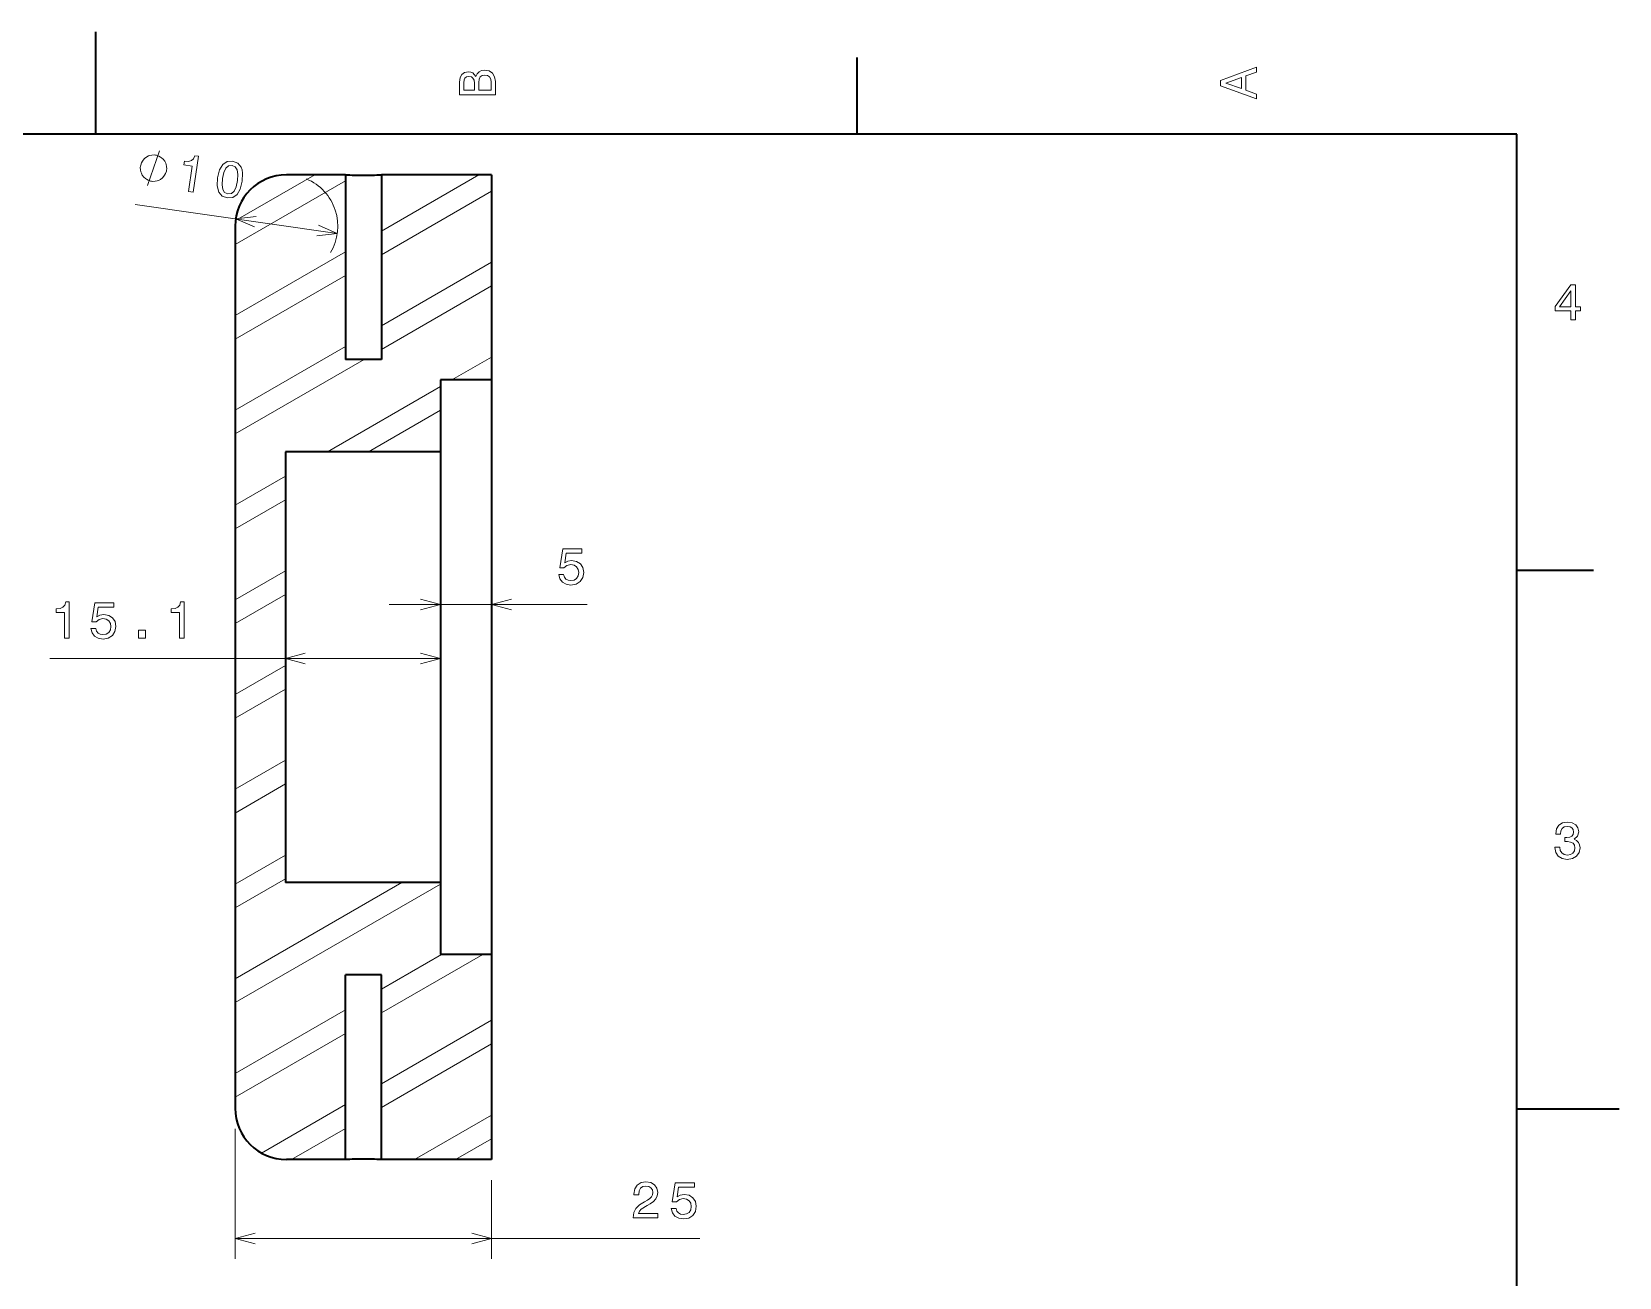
# Model space of a CAD drawing. Extents: x 0 to 297, y 0 to 210.
# Drawn here: x 142.2 to 297, y 88.6 to 210 of the extents above; entities that cross this region are included whole.
import ezdxf

# ---------------------------------------------------------------- set-up
doc = ezdxf.new("R2010")
doc.units = 0

msp = doc.modelspace()

# ---------------------------------------------------------------- linework, layer by layer
at = {"color": 7, "lineweight": 35, "ltscale": 0.25}
for p, q in [((148.5, 200), (148.5, 210)), ((287, 105), (297, 105))]:
    msp.add_line(p, q, dxfattribs=at)
at = {"color": 7, "lineweight": 35, "ltscale": 0.1875}
for p, q in [((222.699997, 200), (222.699997, 207.5)), ((287, 157.5), (294.5, 157.5))]:
    msp.add_line(p, q, dxfattribs=at)
at = {"color": 7, "lineweight": 35}
for p, q in [((287, 200), (10, 200)), ((287, 10), (287, 200)), ((187.071655, 196.051544), (187.071655, 176.051544)), ((162.071655, 191.051544), (162.071655, 105.051544)), ((187.071655, 176.051544), (187.071655, 134.627625)), ((166.971619, 169.051544), (166.971619, 127.051544)), ((182.071655, 169.051544), (182.071655, 137.983612)), ((187.071655, 120.051544), (187.071655, 100.051544))]:
    msp.add_line(p, q, dxfattribs=at)
at = {"color": 7, "lineweight": 13, "ltscale": 0.310326}
for p, q in [((162.071655, 189.260544), (172.821655, 195.467072)), ((176.321655, 188.250183), (187.071655, 194.456696)), ((162.071655, 182.332336), (172.821655, 188.538864)), ((176.321655, 181.321991), (187.071655, 187.528503)), ((162.071655, 180.022949), (172.821655, 186.229462)), ((176.321655, 179.012573), (187.071655, 185.219101)), ((162.071655, 173.094742), (172.821655, 179.301254)), ((162.071655, 108.431511), (172.821655, 114.638031)), ((176.321655, 107.421143), (187.071655, 113.627663)), ((162.071655, 106.122108), (172.821655, 112.328629)), ((176.321655, 105.11174), (187.071655, 111.31826))]:
    msp.add_line(p, q, dxfattribs=at)
at = {"color": 7, "lineweight": 13, "ltscale": 0.223214}
msp.add_line((162.101624, 191.587265), (169.833984, 196.051544), dxfattribs=at)
at = {"color": 7, "lineweight": 35, "ltscale": 0.14375}
for p, q in [((172.821655, 196.051544), (167.071655, 196.051544)), ((172.821655, 100.051544), (167.071655, 100.051544))]:
    msp.add_line(p, q, dxfattribs=at)
at = {"color": 7, "lineweight": 35, "ltscale": 0.450014}
for p, q in [((172.821655, 196.052094), (172.821655, 178.051544)), ((176.321655, 196.052094), (176.321655, 178.051544)), ((172.821655, 100.050995), (172.821655, 118.051544)), ((176.321655, 100.050995), (176.321655, 118.051544))]:
    msp.add_line(p, q, dxfattribs=at)
at = {"color": 7, "lineweight": 13, "ltscale": 0.274601}
msp.add_line((176.321655, 190.559586), (185.834106, 196.051605), dxfattribs=at)
at = {"color": 7, "lineweight": 35, "ltscale": 0.26875}
for p, q in [((187.071655, 196.051544), (176.321655, 196.051544)), ((187.071655, 100.051544), (176.321655, 100.051544))]:
    msp.add_line(p, q, dxfattribs=at)
at = {"color": 7, "lineweight": 13, "ltscale": 0.497901}
msp.add_line((152.306885, 193.170425), (172.020935, 190.341278), dxfattribs=at)
at = {"color": 7, "lineweight": 13, "ltscale": 0.363311}
msp.add_line((162.071655, 170.785339), (174.657104, 178.051544), dxfattribs=at)
at = {"color": 7, "lineweight": 35, "ltscale": 0.0875}
for p, q in [((176.321655, 178.051544), (172.821655, 178.051544)), ((176.321655, 118.051544), (172.821655, 118.051544))]:
    msp.add_line(p, q, dxfattribs=at)
at = {"color": 7, "lineweight": 13, "ltscale": 0.111967}
msp.add_line((183.192993, 176.051544), (187.071655, 178.290894), dxfattribs=at)
at = {"color": 7, "lineweight": 13, "ltscale": 0.317631}
msp.add_line((171.068604, 169.051544), (182.071655, 175.404144), dxfattribs=at)
at = {"color": 7, "lineweight": 35, "ltscale": 0.125}
for p, q in [((187.071655, 176.051544), (182.071655, 176.051544)), ((187.071655, 120.051544), (182.071655, 120.051544))]:
    msp.add_line(p, q, dxfattribs=at)
at = {"color": 7, "lineweight": 35, "ltscale": 0.175}
for p, q in [((182.071655, 176.051544), (182.071655, 169.051544)), ((182.071655, 127.051544), (182.071655, 120.051544))]:
    msp.add_line(p, q, dxfattribs=at)
at = {"color": 7, "lineweight": 13, "ltscale": 0.20216}
msp.add_line((175.068604, 169.051544), (182.071655, 173.094742), dxfattribs=at)
at = {"color": 7, "lineweight": 35, "ltscale": 0.377501}
for p, q in [((182.071655, 169.051544), (166.971619, 169.051544)), ((182.071655, 127.051544), (166.971619, 127.051544))]:
    msp.add_line(p, q, dxfattribs=at)
at = {"color": 7, "lineweight": 13, "ltscale": 0.14145}
for p, q in [((162.071655, 163.857132), (166.971619, 166.686157)), ((162.071655, 161.547729), (166.971619, 164.376755)), ((162.071655, 154.619537), (166.971619, 157.448547)), ((162.071655, 152.310135), (166.971619, 155.139145)), ((162.071655, 145.381927), (166.971619, 148.210938)), ((162.071655, 143.072525), (166.971619, 145.90155)), ((162.071655, 136.144318), (166.971619, 138.973343)), ((162.071655, 133.834915), (166.971619, 136.66394)), ((162.071655, 126.906723), (166.971619, 129.735733)), ((162.071655, 124.597321), (166.971619, 127.426331))]:
    msp.add_line(p, q, dxfattribs=at)
at = {"color": 7, "lineweight": 13, "ltscale": 0.482884}
msp.add_line((177.071655, 154.160858), (196.387024, 154.160858), dxfattribs=at)
at = {"color": 7, "lineweight": 13}
for p, q in [((144.002625, 148.893631), (182.071655, 148.893631)), ((162.071655, 115.359711), (182.071655, 126.906723)), ((162.071655, 92.358635), (207.353882, 92.358635))]:
    msp.add_line(p, q, dxfattribs=at)
at = {"color": 7, "lineweight": 35, "ltscale": 0.273302}
msp.add_line((182.071655, 137.983612), (182.071655, 127.051544), dxfattribs=at)
at = {"color": 7, "lineweight": 35, "ltscale": 0.364402}
msp.add_line((187.071655, 134.627625), (187.071655, 120.051544), dxfattribs=at)
at = {"color": 7, "lineweight": 13, "ltscale": 0.469122}
msp.add_line((162.071655, 117.669113), (178.32251, 127.051544), dxfattribs=at)
at = {"color": 7, "lineweight": 13, "ltscale": 0.285109}
msp.add_line((176.321655, 114.34935), (186.19812, 120.051544), dxfattribs=at)
at = {"color": 7, "lineweight": 13, "ltscale": 0.169639}
msp.add_line((176.321655, 116.658752), (182.19812, 120.051544), dxfattribs=at)
at = {"color": 7, "lineweight": 13, "ltscale": 0.236004}
msp.add_line((164.64624, 100.680359), (172.821655, 105.400421), dxfattribs=at)
at = {"color": 7, "lineweight": 13, "ltscale": 0.216926}
msp.add_line((179.557129, 100.051544), (187.071655, 104.39006), dxfattribs=at)
at = {"color": 7, "lineweight": 13, "ltscale": 0.317323}
msp.add_line((162.071655, 103.051544), (162.071655, 90.358635), dxfattribs=at)
at = {"color": 7, "lineweight": 13, "ltscale": 0.151977}
msp.add_line((167.557007, 100.051498), (172.821655, 103.091019), dxfattribs=at)
at = {"color": 7, "lineweight": 13, "ltscale": 0.101456}
msp.add_line((183.557129, 100.051544), (187.071655, 102.080658), dxfattribs=at)
at = {"color": 7, "lineweight": 13, "ltscale": 0.192323}
msp.add_line((187.071655, 98.051544), (187.071655, 90.358635), dxfattribs=at)
at = {"color": 7, "lineweight": 13}
for points in [[(185.542007, 205.630417), (185.249496, 205.983429), (185.052811, 206.074219), (184.81073, 206.104477), (184.432495, 206.03891), (184.160156, 205.842224), (183.993729, 205.524506), (183.933212, 205.080704), (183.933212, 203.835022), (187.433212, 203.835022), (187.433212, 205.151306), (187.36261, 205.620331), (187.155838, 205.968307), (186.828018, 206.185165), (186.384216, 206.260818), (186.08667, 206.215424), (185.839554, 206.094391), (185.65799, 205.897705)], [(261.633209, 203.466858), (261.633209, 203.930847), (260.604401, 204.298996), (260.604401, 205.695969), (261.633209, 206.064133), (261.633209, 206.538193), (258.128174, 205.257217), (258.128174, 204.742798)], [(185.385666, 204.984879), (185.385666, 204.298996), (184.351807, 204.298996), (184.351807, 205.025223), (184.382065, 205.297562), (184.472839, 205.489197), (184.629181, 205.605194), (184.86116, 205.645538), (185.093155, 205.600143), (185.254532, 205.479111), (185.355408, 205.272339)], [(187.014618, 205.095825), (187.014618, 204.298996), (185.809296, 204.298996), (185.809296, 205.050446), (185.844589, 205.368164), (185.9505, 205.595108), (186.132065, 205.731277), (186.394302, 205.776657), (186.671692, 205.731277), (186.863327, 205.605194), (186.979324, 205.393372)], [(260.17572, 204.460388), (258.632477, 205), (260.17572, 205.539627)], [(155.380249, 196.517792), (155.39679, 196.63327), (155.372192, 196.872528), (155.339355, 197.054031), (155.298157, 197.177811), (155.20752, 197.367615), (155.059204, 197.565689), (154.902527, 197.706024), (154.795349, 197.78035), (154.630371, 197.862946), (154.407715, 197.953842), (154.292236, 197.970413), (154.176758, 197.986984), (153.9375, 197.962387), (153.755981, 197.929504), (153.632202, 197.888336), (153.442383, 197.797714), (153.244324, 197.649353), (153.104004, 197.492691), (153.029663, 197.385498), (152.947083, 197.220551), (152.856201, 196.997879), (152.8396, 196.882385), (152.823059, 196.766907), (152.847656, 196.527649), (152.880493, 196.346146), (152.921692, 196.222382), (153.012329, 196.032578), (153.160645, 195.834488), (153.317322, 195.694153), (153.4245, 195.619843), (153.589478, 195.537231), (153.812134, 195.44635), (153.927612, 195.429779), (154.043091, 195.413208), (154.282349, 195.43779), (154.463867, 195.470673), (154.587646, 195.511841), (154.777466, 195.602478), (154.975525, 195.750839), (155.115845, 195.907486), (155.190186, 196.014679), (155.272766, 196.179626), (155.363647, 196.402313)], [(157.534302, 194.440735), (157.988586, 194.375549), (158.489319, 197.865005), (158.149841, 197.913727), (158.016296, 197.622101), (157.807251, 197.443222), (157.515442, 197.362808), (157.13031, 197.377319), (157.079468, 197.022888), (157.888184, 196.90683)], [(160.362061, 195.762085), (160.324463, 194.96759), (160.478821, 194.374802), (160.804504, 193.981613), (161.307922, 193.797272), (161.837891, 193.833313), (162.260986, 194.119049), (162.570862, 194.645203), (162.763245, 195.417496), (162.795105, 196.207733), (162.74469, 196.530853), (162.646423, 196.804779), (162.32074, 197.197983), (161.823059, 197.386597), (161.287354, 197.346283), (160.863525, 197.055557), (160.548645, 196.530121)], [(160.841248, 195.693314), (160.967896, 196.291626), (161.155029, 196.708038), (161.416199, 196.930389), (161.76355, 196.972244), (162.080139, 196.835114), (162.26825, 196.548279), (162.33075, 196.096054), (162.283997, 195.486267), (162.156616, 194.882965), (161.969543, 194.466568), (161.708313, 194.244217), (161.366699, 194.206635), (161.044373, 194.339493), (160.856262, 194.626328), (160.793823, 195.078552)], [(292.277374, 181.916794), (292.731262, 181.916794), (292.731262, 182.784225), (293.23056, 182.784225), (293.23056, 183.187683), (292.731262, 183.187683), (292.731262, 185.341141), (292.272339, 185.341141), (290.739197, 183.228027), (290.739197, 182.784225), (292.277374, 182.784225)], [(291.162842, 183.187683), (292.277374, 184.756134), (292.277374, 183.187683)], [(193.618286, 157.073685), (193.729248, 156.660141), (193.976379, 156.337372), (194.339478, 156.135635), (194.803467, 156.059998), (195.312805, 156.150772), (195.711243, 156.397888), (195.963379, 156.79126), (196.059204, 157.295578), (195.973511, 157.764603), (195.731445, 158.132767), (195.353149, 158.369797), (194.863953, 158.455521), (194.485718, 158.395004), (194.193237, 158.228577), (194.334473, 159.171661), (195.867554, 159.171661), (195.867554, 159.585205), (193.996521, 159.585205), (193.719177, 157.729309), (194.12262, 157.729309), (194.415161, 157.966339), (194.78833, 158.052063), (195.111084, 157.996597), (195.358215, 157.835205), (195.514587, 157.588089), (195.570007, 157.27037), (195.514587, 156.952652), (195.353149, 156.705521), (195.106079, 156.549194), (194.78833, 156.493713), (194.521057, 156.529007), (194.31427, 156.645004), (194.162964, 156.826569), (194.087341, 157.073685)], [(145.429871, 150.893631), (145.888794, 150.893631), (145.888794, 154.418854), (145.545837, 154.418854), (145.455078, 154.111206), (145.273499, 153.904434), (144.996155, 153.783401), (144.612854, 153.743057), (144.612854, 153.384979), (145.429871, 153.384979)], [(148.00592, 151.806458), (148.116882, 151.392914), (148.364014, 151.070145), (148.727112, 150.868408), (149.191101, 150.79277), (149.700439, 150.883545), (150.098877, 151.130661), (150.351013, 151.524033), (150.446838, 152.028351), (150.361145, 152.497375), (150.11908, 152.86554), (149.740784, 153.10257), (149.251587, 153.188293), (148.873352, 153.127777), (148.580872, 152.961349), (148.722107, 153.904434), (150.255188, 153.904434), (150.255188, 154.317978), (148.384155, 154.317978), (148.106812, 152.462082), (148.510254, 152.462082), (148.802795, 152.699112), (149.175964, 152.784836), (149.498718, 152.72937), (149.74585, 152.567978), (149.902222, 152.320862), (149.957642, 152.003143), (149.902222, 151.685425), (149.740784, 151.438293), (149.493713, 151.281952), (149.175964, 151.226486), (148.908691, 151.26178), (148.701904, 151.377777), (148.550598, 151.559341), (148.474976, 151.806458)], [(156.637939, 150.893631), (157.096863, 150.893631), (157.096863, 154.418854), (156.753906, 154.418854), (156.663147, 154.111206), (156.481567, 153.904434), (156.204224, 153.783401), (155.820923, 153.743057), (155.820923, 153.384979), (156.637939, 153.384979)], [(152.644714, 150.893631), (153.340637, 150.893631), (153.340637, 151.645065), (152.644714, 151.645065)], [(290.729126, 130.51622), (290.729126, 130.480911), (290.809814, 129.996765), (291.046844, 129.633652), (291.420044, 129.401657), (291.914276, 129.315933), (292.438782, 129.401657), (292.832153, 129.623566), (293.08429, 129.976593), (293.175079, 130.430481), (293.134735, 130.728027), (293.023773, 130.970108), (292.842224, 131.156708), (292.600159, 131.292877), (292.927948, 131.565216), (293.043945, 131.998932), (292.968292, 132.392303), (292.751434, 132.68985), (292.398407, 132.87645), (291.914276, 132.942017), (291.460388, 132.861313), (291.112396, 132.63942), (290.885468, 132.286392), (290.809814, 131.817368), (290.809814, 131.782074), (291.258636, 131.782074), (291.299011, 132.104828), (291.430115, 132.336823), (291.641937, 132.478027), (291.939484, 132.528473), (292.201721, 132.488113), (292.393372, 132.382217), (292.509369, 132.210739), (292.554749, 131.97876), (292.509369, 131.731628), (292.388336, 131.565216), (292.176514, 131.46434), (291.889069, 131.434082), (291.692383, 131.439133), (291.692383, 131.04071), (291.939484, 131.050797), (292.257202, 131.005417), (292.494232, 130.884369), (292.635468, 130.687683), (292.685883, 130.430481), (292.630402, 130.13797), (292.484161, 129.921112), (292.252167, 129.784943), (291.944519, 129.739563), (291.626801, 129.789993), (291.394806, 129.941284), (291.248566, 130.183365), (291.193085, 130.51622)], [(200.869202, 94.358635), (203.27478, 94.358635), (203.27478, 94.792351), (201.373535, 94.792351), (201.479431, 95.029388), (201.66095, 95.226074), (202.220764, 95.584137), (202.518311, 95.735435), (202.851196, 95.952293), (203.088257, 96.204453), (203.224365, 96.502007), (203.27478, 96.839905), (203.189087, 97.263535), (202.952026, 97.59639), (202.588928, 97.808197), (202.119934, 97.88385), (201.635742, 97.798111), (201.267578, 97.561081), (201.030579, 97.182846), (200.94989, 96.683563), (200.94989, 96.612961), (201.408813, 96.612961), (201.408813, 96.653305), (201.454224, 96.996246), (201.590393, 97.248405), (201.807251, 97.40979), (202.094666, 97.465263), (202.387207, 97.414825), (202.604065, 97.28875), (202.745239, 97.092064), (202.795654, 96.844948), (202.760376, 96.612961), (202.664551, 96.416275), (202.503174, 96.244797), (202.281311, 96.093506), (201.983765, 95.932121), (201.489502, 95.619446), (201.141541, 95.286591), (200.934753, 94.883133), (200.869202, 94.373764)], [(204.585083, 95.271454), (204.696045, 94.85791), (204.943115, 94.535149), (205.306274, 94.33342), (205.770142, 94.257767), (206.279541, 94.348549), (206.677979, 94.595665), (206.930176, 94.989037), (207.026001, 95.493362), (206.940186, 95.962379), (206.69812, 96.330536), (206.319946, 96.567566), (205.830688, 96.653305), (205.452515, 96.592789), (205.159912, 96.426361), (205.301147, 97.369446), (206.834351, 97.369446), (206.834351, 97.78299), (204.963257, 97.78299), (204.685913, 95.927078), (205.089355, 95.927078), (205.381836, 96.164108), (205.755127, 96.249847), (206.077881, 96.194366), (206.324951, 96.03299), (206.481323, 95.785873), (206.536743, 95.46814), (206.481323, 95.150421), (206.319946, 94.903305), (206.072754, 94.746964), (205.755127, 94.691483), (205.487793, 94.726791), (205.281006, 94.842789), (205.129761, 95.024338), (205.054077, 95.271454)]]:
    msp.add_lwpolyline(points, close=True, dxfattribs=at)
for points in [[(153.514893, 195.017563), (154.704956, 198.382629)], [(164.108154, 191.999771), (162.122375, 191.76181), (163.96106, 190.975006)], [(170.035156, 190.103317), (172.020935, 190.341278), (170.18219, 191.128082)], [(180.139771, 153.643219), (182.071655, 154.160858), (180.139771, 154.678497)], [(189.003479, 154.678497), (187.071655, 154.160858), (189.003479, 153.643219)], [(168.903503, 149.41127), (166.971619, 148.893631), (168.903503, 148.375992)], [(180.139771, 148.375992), (182.071655, 148.893631), (180.139771, 149.41127)], [(164.003479, 92.876274), (162.071655, 92.358635), (164.003479, 91.840996)], [(185.139771, 91.840996), (187.071655, 92.358635), (185.139771, 92.876274)]]:
    msp.add_lwpolyline(points, dxfattribs=at)
at = {"color": 7, "lineweight": 35}
for centre, radius, start, end in [((167.071655, 191.051544), 5.000002, 90.000016, 179.999978), ((174.572327, 244.052933), 48.033304, 267.911278, 269.999198), ((174.570984, 244.052979), 48.033359, 270.000797, 272.088717), ((167.071655, 105.051544), 5.000002, 180.000022, 269.999984), ((174.572266, 52.053772), 48.029686, 90.000754, 92.088825), ((174.571045, 52.053978), 48.029484, 87.911167, 89.999251)]:
    msp.add_arc(centre, radius, start, end, dxfattribs=at)
at = {"color": 7, "lineweight": 13}
msp.add_arc((167.071655, 191.051544), 5, 328.914945, 67.081672, dxfattribs=at)

doc.saveas('drawing.dxf')
